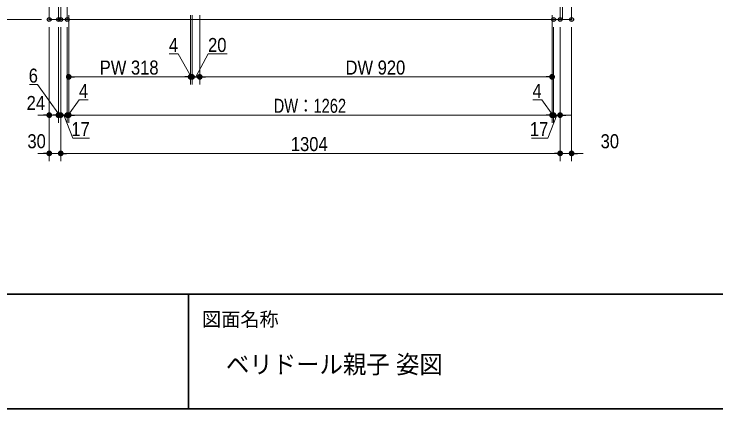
# Model space of a CAD drawing. Units: millimetres, scale not verified. Extents: x -6062 to 6062, y -3045 to 3045.
# Drawn here: x -4393 to -2561, y -2770 to -1738 of the extents above; entities that cross this region are included whole.
import ezdxf
from ezdxf.enums import TextEntityAlignment as Align

# ---------------------------------------------------------------- set-up
doc = ezdxf.new("R2010")
doc.units = ezdxf.units.MM
doc.header["$LTSCALE"] = 20
doc.header["$PDMODE"] = 32
doc.header["$PDSIZE"] = 10
for name, color, linetype, lineweight in [('0-0_1図面枠', 7, 'Continuous', 20), ('0-1_3一般', 7, 'Continuous', 15), ('0-3_2寸法-1', 7, 'Continuous', 15), ('0-4_0', 7, 'Continuous', 25)]:
    doc.layers.add(name, color=color, linetype=linetype, lineweight=lineweight)
doc.layers.add('0-5_Defpoints', color=7, linetype='Continuous')
doc.styles.add('ＭＳ Ｐゴシック', font='')
doc.styles.get('ＭＳ Ｐゴシック').set_extended_font_data('MS PGothic')

# ---------------------------------------------------------------- blocks, each defined once
blk = doc.blocks.new('グループ-2')
at = {"layer": '0-0_1図面枠', "lineweight": 35}
for p, q in [((-80000, -49400), (80000, -49400)), ((-43000, -49400), (-43000, -55400))]:
    blk.add_line(p, q, dxfattribs=at)
blk.add_lwpolyline([(-80000, 55400), (80000, 55400), (80000, -55400), (-80000, -55400)], close=True, dxfattribs=at)
blk = doc.blocks.new('図面枠')
at = {"layer": '0-0_1図面枠'}
blk.add_blockref('グループ-2', (0, 0), dxfattribs=at)
at = {"layer": '0-0_1図面枠', "style": 'ＭＳ Ｐゴシック'}
blk.add_text('図面名称', height=733.7, dxfattribs=at).set_placement((-42300.1, -51299.8), align=Align.BOTTOM_LEFT)
blk = doc.blocks.new('_Dot')
at = {"layer": '0-4_0'}
blk.add_line((-10, 0), (-20, 0), dxfattribs=at)
for points in [[(0, 0), (-10, 0), (-9.92, 1.25)], [(0, 0), (-9.92, -1.25), (-10, 0)], [(0, 0), (-9.92, 1.25), (-9.69, 2.49)], [(0, 0), (-9.69, -2.49), (-9.92, -1.25)], [(0, 0), (-9.69, 2.49), (-9.3, 3.68)], [(0, 0), (-9.3, -3.68), (-9.69, -2.49)], [(0, 0), (-9.3, 3.68), (-8.76, 4.82)], [(0, 0), (-8.76, -4.82), (-9.3, -3.68)], [(0, 0), (-8.76, 4.82), (-8.09, 5.88)], [(0, 0), (-8.09, -5.88), (-8.76, -4.82)], [(0, 0), (-8.09, 5.88), (-7.29, 6.85)], [(0, 0), (-7.29, -6.85), (-8.09, -5.88)], [(0, 0), (-7.29, 6.85), (-6.37, 7.71)], [(0, 0), (-6.37, -7.71), (-7.29, -6.85)], [(0, 0), (-6.37, 7.71), (-5.36, 8.44)], [(0, 0), (-5.36, -8.44), (-6.37, -7.71)], [(0, 0), (-5.36, 8.44), (-4.26, 9.05)], [(0, 0), (-4.26, -9.05), (-5.36, -8.44)], [(0, 0), (-4.26, 9.05), (-3.09, 9.51)], [(0, 0), (-3.09, -9.51), (-4.26, -9.05)], [(0, 0), (-3.09, 9.51), (-1.87, 9.82)], [(0, 0), (-1.87, -9.82), (-3.09, -9.51)], [(0, 0), (-1.87, 9.82), (-0.63, 9.98)], [(0, 0), (-0.63, -9.98), (-1.87, -9.82)], [(0, 0), (-0.63, 9.98), (0.63, 9.98)], [(0, 0), (0.63, -9.98), (-0.63, -9.98)], [(0, 0), (0.63, 9.98), (1.87, 9.82)], [(0, 0), (1.87, 9.82), (3.09, 9.51)], [(0, 0), (3.09, 9.51), (4.26, 9.05)], [(0, 0), (4.26, 9.05), (5.36, 8.44)], [(0, 0), (5.36, 8.44), (6.37, 7.71)], [(0, 0), (6.37, 7.71), (7.29, 6.85)], [(0, 0), (7.29, 6.85), (8.09, 5.88)], [(0, 0), (8.09, 5.88), (8.76, 4.82)], [(0, 0), (8.76, 4.82), (9.3, 3.68)], [(0, 0), (9.3, 3.68), (9.69, 2.49)], [(0, 0), (9.69, 2.49), (9.92, 1.25)], [(0, 0), (9.92, 1.25), (10, 0)], [(0, 0), (1.87, -9.82), (0.63, -9.98)], [(0, 0), (3.09, -9.51), (1.87, -9.82)], [(0, 0), (4.26, -9.05), (3.09, -9.51)], [(0, 0), (5.36, -8.44), (4.26, -9.05)], [(0, 0), (6.37, -7.71), (5.36, -8.44)], [(0, 0), (7.29, -6.85), (6.37, -7.71)], [(0, 0), (8.09, -5.88), (7.29, -6.85)], [(0, 0), (8.76, -4.82), (8.09, -5.88)], [(0, 0), (9.3, -3.68), (8.76, -4.82)], [(0, 0), (9.69, -2.49), (9.3, -3.68)], [(0, 0), (9.92, -1.25), (9.69, -2.49)], [(0, 0), (10, 0), (9.92, -1.25)]]:
    blk.add_solid(points, dxfattribs=at)

msp = doc.modelspace()

# ---------------------------------------------------------------- linework, layer by layer
at = {"layer": '0-1_3一般'}
for p, q in [((-4301.5, 650), (-4301.5, -1752)), ((-4277.5, 626), (-4277.5, -1752)), ((-2961.5, 626), (-2961.5, -1752)), ((-4271.5, 620), (-4271.5, -1752)), ((-2967.5, 620), (-2967.5, -1752)), ((-4254.5, 603), (-4254.5, -1752)), ((-2967.5, -1752), (-4254.5, -1752))]:
    msp.add_line(p, q, dxfattribs=at)
msp.add_lwpolyline([(-2937.5, 650), (-2937.5, -1752), (-4301.5, -1752)], dxfattribs=at)
at = {"layer": '0-3_2寸法-1'}
for p, q in [((-4250.5, -1741), (-4250.5, -1922)), ((-3932.5, -1741), (-3932.5, -1922)), ((-3932.5, -1741), (-3932.5, -1922)), ((-3928.5, -1741), (-3928.5, -1922)), ((-3928.5, -1741), (-3928.5, -1922)), ((-3908.5, -1741), (-3908.5, -1922)), ((-3908.5, -1741), (-3908.5, -1922)), ((-2988.5, -1741), (-2988.5, -1922)), ((-4321.5, -1752), (-4871.5, -1752)), ((-4301.5, -1772), (-4301.5, -2022)), ((-4277.5, -1772), (-4277.5, -2022)), ((-4277.5, -1772), (-4277.5, -2022)), ((-4271.5, -1772), (-4271.5, -2022)), ((-4271.5, -1772), (-4271.5, -2022)), ((-4254.5, -1772), (-4254.5, -2022)), ((-4254.5, -1772), (-4254.5, -2022)), ((-2984.5, -1772), (-2984.5, -2022)), ((-2984.5, -1772), (-2984.5, -2022)), ((-2967.5, -1772), (-2967.5, -2122)), ((-2967.5, -1772), (-2967.5, -2022)), ((-2937.5, -1772), (-2937.5, -2122)), ((-4235.49, -1902), (-3947.51, -1902)), ((-3947.51, -1902), (-3962.51, -1902)), ((-3943.51, -1902), (-3958.51, -1902)), ((-3928.5, -1902), (-3932.5, -1902)), ((-3928.5, -1902), (-3908.5, -1902)), ((-3913.49, -1902), (-3898.49, -1902)), ((-3003.51, -1902), (-3893.49, -1902)), ((-3893.49, -1902), (-3878.49, -1902)), ((-4250.5, -1922), (-4250.5, -2022)), ((-4250.5, -1922), (-4250.5, -2022)), ((-2988.5, -1922), (-2988.5, -2022)), ((-2988.5, -1922), (-2988.5, -2022)), ((-4316.51, -2002), (-4331.51, -2002)), ((-4292.51, -2002), (-4307.51, -2002)), ((-4286.51, -2002), (-4301.51, -2002)), ((-4301.5, -2002), (-4277.5, -2002)), ((-4269.51, -2002), (-4284.51, -2002)), ((-4271.5, -2002), (-4277.5, -2002)), ((-4254.5, -2002), (-4271.5, -2002)), ((-4262.49, -2002), (-4247.49, -2002)), ((-4256.49, -2002), (-4241.49, -2002)), ((-4254.5, -2002), (-4250.5, -2002)), ((-4239.49, -2002), (-4224.49, -2002)), ((-3003.51, -2002), (-4235.49, -2002)), ((-4235.49, -2002), (-4220.49, -2002)), ((-3003.51, -2002), (-3018.51, -2002)), ((-2999.51, -2002), (-3014.51, -2002)), ((-2984.5, -2002), (-2988.5, -2002)), ((-2984.5, -2002), (-2967.5, -2002)), ((-2969.49, -2002), (-2954.49, -2002)), ((-2952.49, -2002), (-2937.49, -2002)), ((-4301.5, -2022), (-4301.5, -2122)), ((-4271.5, -2022), (-4271.5, -2122)), ((-4271.5, -2022), (-4271.5, -2122)), ((-2967.5, -2022), (-2967.5, -2122)), ((-4316.51, -2102), (-4331.51, -2102)), ((-4301.5, -2102), (-4271.5, -2102)), ((-4256.49, -2102), (-4241.49, -2102)), ((-2982.51, -2102), (-4256.49, -2102)), ((-2982.51, -2102), (-2997.51, -2102)), ((-2967.5, -2102), (-2937.5, -2102)), ((-2922.49, -2102), (-2907.49, -2102))]:
    msp.add_line(p, q, dxfattribs=at)
for points in [[(-3988.49, -1842), (-3965.15, -1842), (-3930.5, -1902)], [(-3837.3, -1842), (-3886.19, -1842), (-3918.5, -1902)], [(-4353.37, -1922), (-4332.15, -1922), (-4274.5, -2002)], [(-4200.01, -1962), (-4223.35, -1962), (-4252.5, -2002)], [(-3038.99, -1962), (-3015.65, -1962), (-2986.5, -2002)], [(-4196.76, -2062), (-4239.69, -2062), (-4263, -2002)], [(-3042.24, -2062), (-2999.31, -2062), (-2976, -2002)]]:
    msp.add_lwpolyline(points, dxfattribs=at)
at = {"layer": '0-5_Defpoints'}
for p in [(-4301.5, -1752), (-4277.5, -1752), (-4271.5, -1752), (-4254.5, -1752), (-2984.5, -1752), (-2967.5, -1752), (-2937.5, -1752), (-4250.5, -1902), (-3932.5, -1902), (-3908.5, -1902), (-2988.5, -1902), (-4301.5, -2002), (-4277.5, -2002), (-4271.5, -2002), (-4250.5, -2002), (-2988.5, -2002), (-2967.5, -2002), (-2967.5, -2002), (-4271.5, -2102), (-2937.5, -2102)]:
    msp.add_point(p, dxfattribs=at)

# ---------------------------------------------------------------- block references
at = {"layer": '0-0_1図面枠', "xscale": 0.05, "yscale": 0.05}
msp.add_blockref('図面枠', (-1787.5, 0), dxfattribs=at)
at = {"layer": '0-3_2寸法-1', "xscale": 0.7503418, "yscale": 0.7503418, "rotation": 180}
for p in [(-4250.5, -1902), (-3928.5, -1902), (-3908.5, -1902), (-3908.5, -1902), (-4277.5, -2002), (-4271.5, -2002), (-4254.5, -2002), (-4250.5, -2002), (-4250.5, -2002), (-2984.5, -2002), (-2967.5, -2002), (-4271.5, -2102), (-4271.5, -2102), (-2937.5, -2102)]:
    msp.add_blockref('_Dot', p, dxfattribs=at)
at = {"layer": '0-3_2寸法-1', "xscale": 0.7503418, "yscale": 0.7503418}
for p in [(-3932.5, -1902), (-3932.5, -1902), (-3928.5, -1902), (-2988.5, -1902), (-4301.5, -2002), (-4277.5, -2002), (-4271.5, -2002), (-4254.5, -2002), (-2988.5, -2002), (-2988.5, -2002), (-2984.5, -2002), (-4301.5, -2102), (-2967.5, -2102), (-2967.5, -2102)]:
    msp.add_blockref('_Dot', p, dxfattribs=at)

# ---------------------------------------------------------------- texts
at = {"layer": '0-0_1図面枠', "style": 'ＭＳ Ｐゴシック', "width": 0.95}
msp.add_text('ベリドール親子 姿図', height=47.17, dxfattribs=at).set_placement((-3840.2, -2691.18), align=Align.BOTTOM_LEFT)
at = {"layer": '0-3_2寸法-1', "style": 'ＭＳ Ｐゴシック'}
for s, height, width, p in [('4', 36.66, 0.9, (-3989.22, -1848.06)), ('20', 36.66, 0.9, (-3886.73, -1847.96)), ('PW 318', 36.69, 0.9, (-4169.69, -1906.96)), ('DW 920', 36.69, 0.9, (-3527.86, -1906.96)), ('6', 36.66, 0.9, (-4355.06, -1928.06)), ('4', 36.66, 0.9, (-4224.08, -1968.06)), ('4', 36.66, 0.9, (-3039.72, -1968.06)), ('24', 36.66, 0.9, (-4360.58, -1999.52)), ('DW：1262', 36.66, 0.8, (-3715.57, -2006.96)), ('17', 36.66, 0.9, (-4243.87, -2067.96)), ('17', 36.66, 0.9, (-3046.41, -2067.96)), ('30', 36.66, 0.9, (-4358.48, -2099.52)), ('30', 36.66, 0.9, (-2861.68, -2099.52)), ('1304', 36.66, 0.9, (-3670.51, -2106.96))]:
    msp.add_text(s, height=height, dxfattribs=dict(at, width=width)).set_placement(p, align=Align.BOTTOM_LEFT)

doc.saveas('drawing.dxf')
